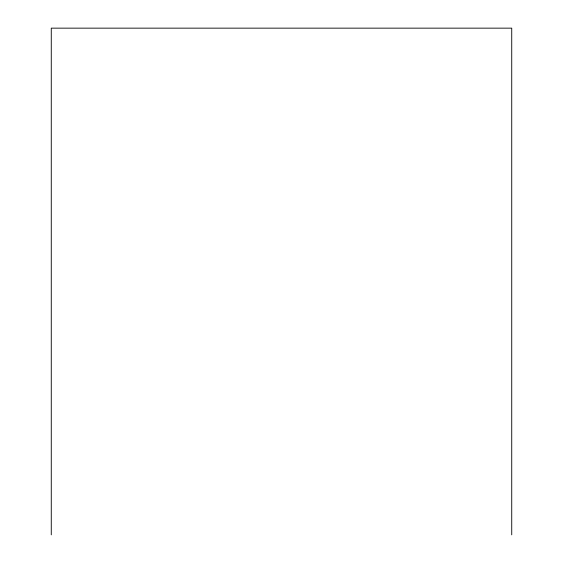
<?xml version="1.0" encoding="UTF-8"?>
<svg xmlns="http://www.w3.org/2000/svg" width="563" height="563" viewBox="0 0 563 563"><rect width="100%" height="100%" fill="white"/><g stroke="black" fill="none" stroke-linecap="round" stroke-linejoin="round"><path stroke-width="0.84" d="M511.732 534.85L511.732 28.15L51.268 28.15L51.268 534.85"/></g></svg>
